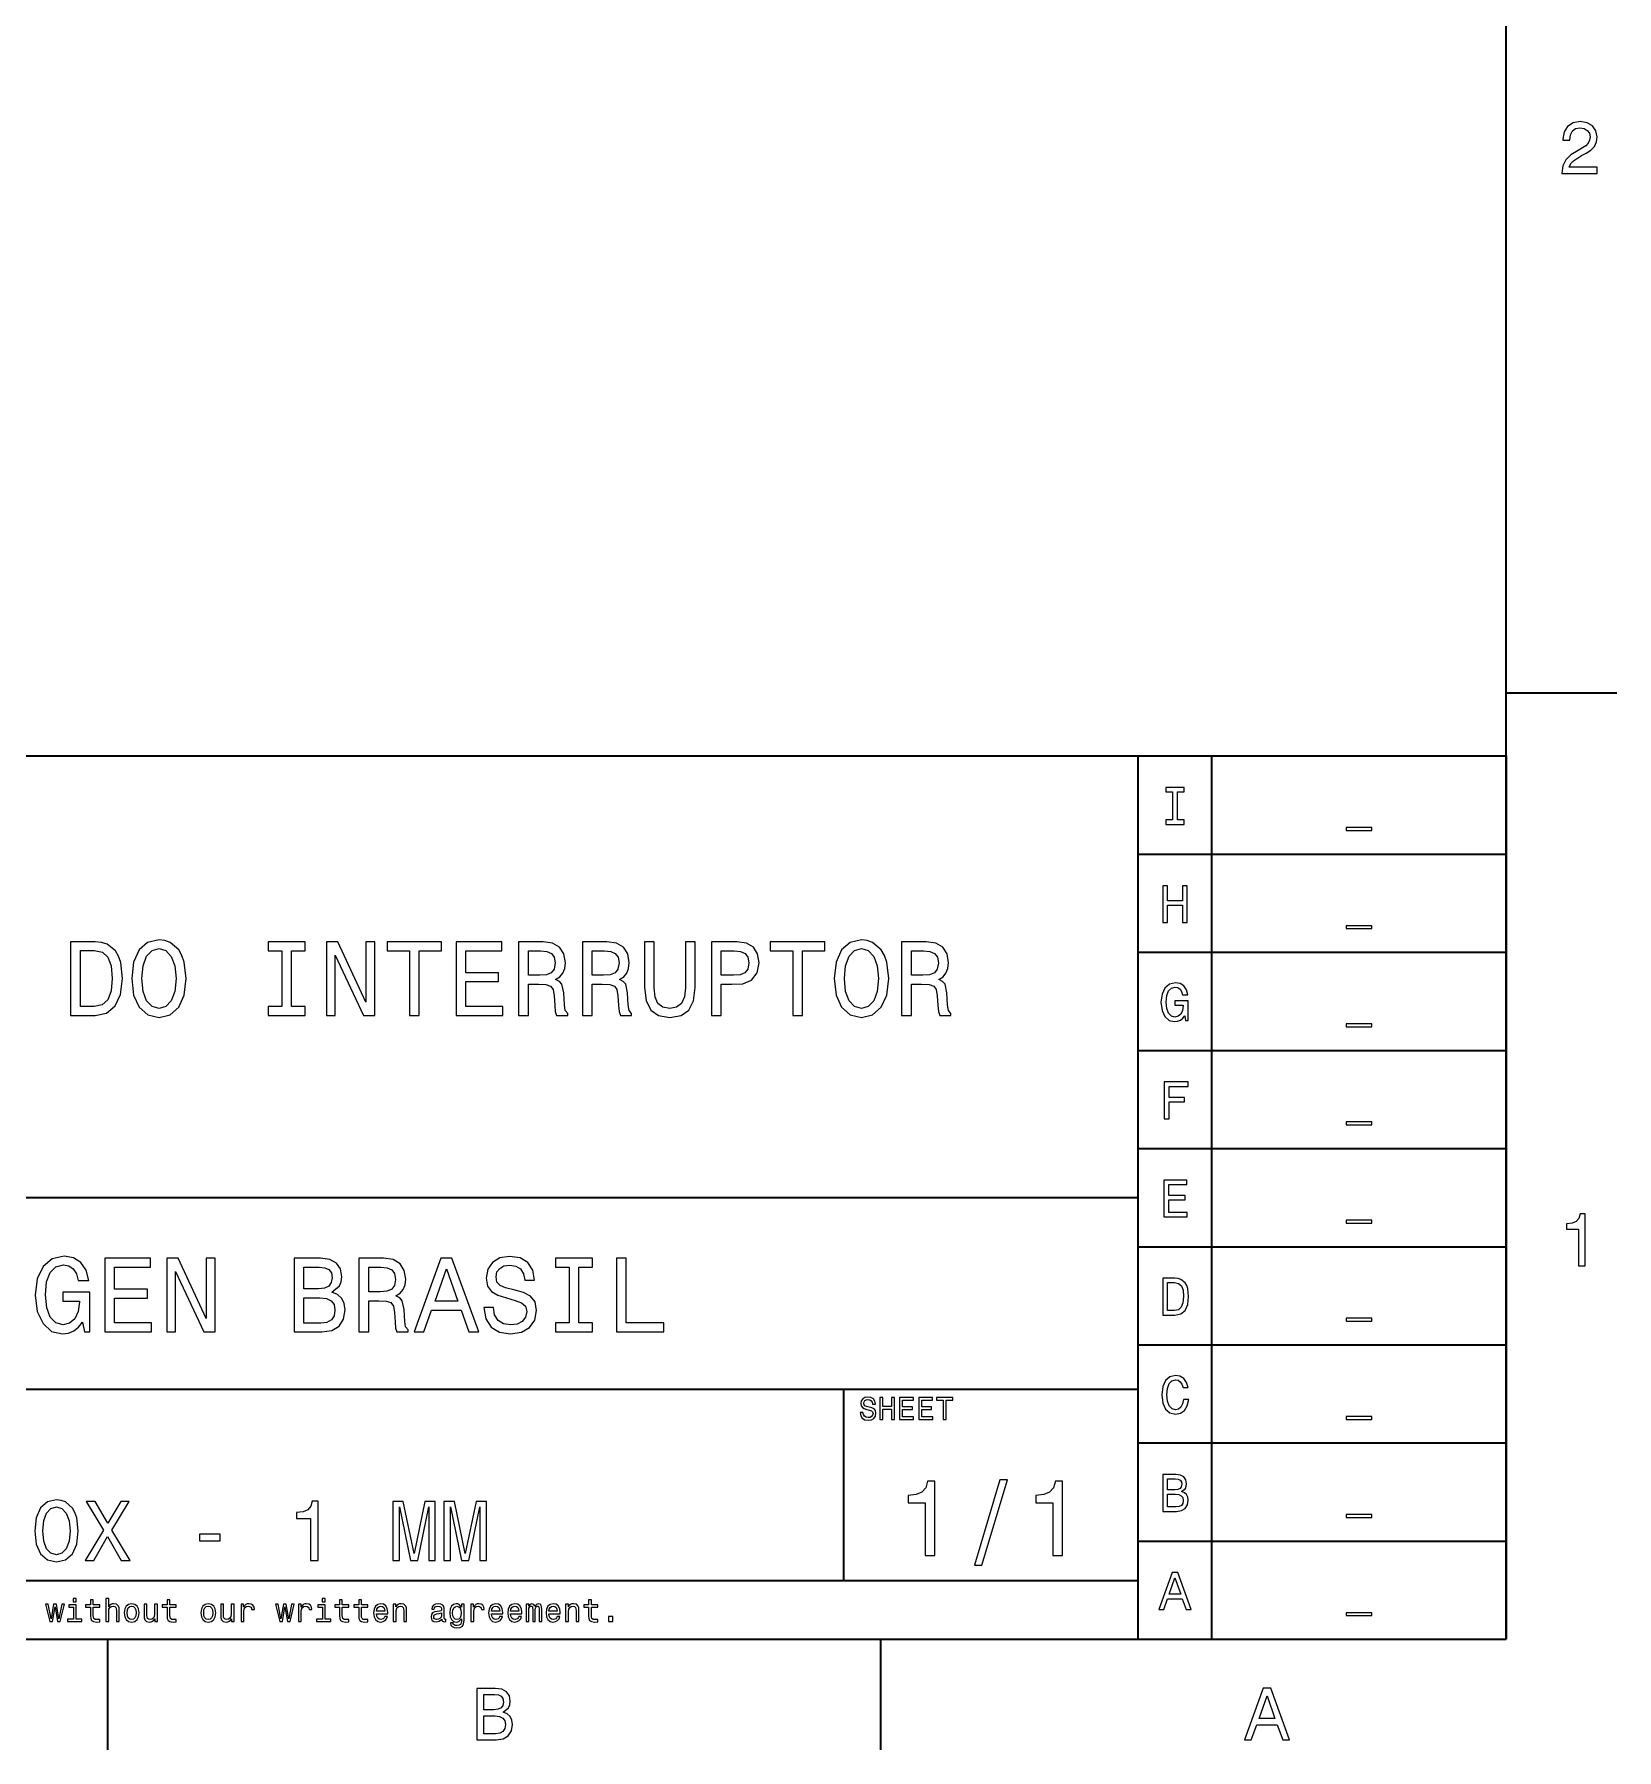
# Model space of a CAD drawing. Extents: x 0 to 420, y 0 to 297.
# Drawn here: x 310 to 417.5, y 2.5 to 119 of the extents above; entities that cross this region are included whole.
import ezdxf

# ---------------------------------------------------------------- set-up
doc = ezdxf.new("R2010")
doc.units = 0

msp = doc.modelspace()

# ---------------------------------------------------------------- linework, layer by layer
at = {"color": 7, "lineweight": 35}
for p, q in [((410, 10), (410, 287)), ((220, 70), (410, 70)), ((385, 10), (385, 70)), ((390, 10), (390, 70)), ((410, 70), (410, 10)), ((385, 63.333332), (410, 63.333332)), ((385, 56.666668), (410, 56.666668)), ((385, 50), (410, 50)), ((385, 43.333332), (410, 43.333332)), ((220, 40), (385, 40)), ((385, 36.666668), (410, 36.666668)), ((385, 30), (410, 30)), ((220, 27), (385, 27)), ((385, 23.333334), (410, 23.333334)), ((385, 16.666666), (410, 16.666666)), ((220, 14), (385, 14)), ((10, 10), (410, 10)), ((220, 10), (410, 10))]:
    msp.add_line(p, q, dxfattribs=at)
at = {"color": 7, "lineweight": 35, "ltscale": 0.1875}
for p, q in [((410, 74.300003), (417.5, 74.300003)), ((315, 10), (315, 2.5)), ((367.5, 10), (367.5, 2.5))]:
    msp.add_line(p, q, dxfattribs=at)
at = {"color": 7, "lineweight": 35, "ltscale": 0.325}
msp.add_line((365, 14), (365, 27), dxfattribs=at)
at = {"color": 7, "lineweight": 13}
for points in [[(413.76947, 109.566788), (416.175079, 109.566788), (416.175079, 110.000504), (414.273773, 110.000504), (414.3797, 110.237534), (414.561249, 110.434219), (415.121033, 110.79229), (415.418579, 110.943588), (415.751434, 111.160446), (415.988464, 111.412613), (416.124634, 111.710159), (416.175079, 112.048058), (416.089355, 112.471687), (415.852325, 112.804543), (415.489197, 113.016357), (415.020172, 113.092003), (414.536041, 113.006271), (414.167877, 112.769234), (413.930847, 112.390999), (413.850159, 111.891716), (413.850159, 111.821114), (414.309082, 111.821114), (414.309082, 111.861458), (414.354462, 112.204399), (414.490631, 112.456558), (414.707489, 112.617943), (414.994965, 112.673416), (415.287476, 112.622986), (415.504333, 112.496902), (415.645538, 112.300217), (415.695984, 112.053101), (415.660675, 111.821114), (415.56485, 111.624428), (415.403473, 111.452957), (415.181549, 111.301659), (414.884003, 111.140274), (414.389771, 110.827591), (414.041779, 110.494743), (413.835022, 110.091286), (413.76947, 109.581917)], [(387.33429, 65.659821), (386.873199, 65.659821), (386.873199, 65.357224), (388.126801, 65.357224), (388.126801, 65.659821), (387.66571, 65.659821), (387.66571, 67.554626), (388.126801, 67.554626), (388.126801, 67.857224), (386.873199, 67.857224), (386.873199, 67.554626), (387.33429, 67.554626)], [(399.132568, 65.140724), (399.132568, 64.938995), (400.867432, 64.938995), (400.867432, 65.140724)], [(386.664276, 58.690563), (386.999298, 58.690563), (386.999298, 59.864914), (388.000732, 59.864914), (388.000732, 58.690563), (388.332123, 58.690563), (388.332123, 61.190563), (388.000732, 61.190563), (388.000732, 60.171112), (386.999298, 60.171112), (386.999298, 61.190563), (386.664276, 61.190563)], [(399.132568, 58.474064), (399.132568, 58.272335), (400.867432, 58.272335), (400.867432, 58.474064)], [(314.149872, 57.381123), (312.485596, 57.381123), (312.485596, 52.381123), (314.149872, 52.381123), (314.935181, 52.539623), (315.518738, 53.022331), (315.878967, 53.807636), (316.008667, 54.881123), (315.893372, 55.976223), (315.749298, 56.408501), (315.547546, 56.754322), (314.963989, 57.222622), (314.582153, 57.337894)], [(316.64267, 54.881123), (316.772339, 53.757202), (317.146973, 52.928673), (317.73056, 52.417145), (318.494263, 52.244236), (319.250732, 52.417145), (319.841522, 52.928673), (320.208954, 53.757202), (320.345825, 54.881123), (320.208954, 55.997837), (320.050446, 56.451729), (319.841522, 56.826366), (319.250732, 57.337894), (318.890503, 57.467579), (318.494263, 57.518009), (317.723358, 57.337894), (317.139771, 56.833572), (316.772339, 56.005043)], [(326.837189, 52.986309), (325.915009, 52.986309), (325.915009, 52.381123), (328.422211, 52.381123), (328.422211, 52.986309), (327.5, 52.986309), (327.5, 56.775936), (328.422211, 56.775936), (328.422211, 57.381123), (325.915009, 57.381123), (325.915009, 56.775936), (326.837189, 56.775936)], [(329.863129, 52.381123), (330.461121, 52.381123), (330.461121, 56.480545), (332.377533, 52.381123), (333.148438, 52.381123), (333.148438, 57.381123), (332.543243, 57.381123), (332.543243, 53.2817), (330.648438, 57.381123), (329.863129, 57.381123)], [(335.511536, 52.381123), (336.174377, 52.381123), (336.174377, 56.775936), (337.687347, 56.775936), (337.687347, 57.381123), (333.991364, 57.381123), (333.991364, 56.775936), (335.511536, 56.775936)], [(338.667175, 52.381123), (341.837189, 52.381123), (341.837189, 52.986309), (339.329987, 52.986309), (339.329987, 54.679394), (341.563416, 54.679394), (341.563416, 55.277374), (339.329987, 55.277374), (339.329987, 56.775936), (341.779541, 56.775936), (341.779541, 57.381123), (338.667175, 57.381123)], [(342.910675, 52.381123), (343.580719, 52.381123), (343.580719, 54.492073), (344.265137, 54.492073), (344.76947, 54.470459), (345.086487, 54.369595), (345.259399, 54.131844), (345.331421, 53.706772), (345.367462, 53.058357), (345.410675, 52.633286), (345.497131, 52.381123), (346.253632, 52.381123), (346.253632, 52.518009), (346.087921, 52.719738), (346.030273, 53.094379), (345.979858, 53.901295), (345.857361, 54.499279), (345.69165, 54.6866), (345.432312, 54.823486), (345.72049, 55.003601), (345.922211, 55.255764), (346.05188, 55.572765), (346.095123, 55.954609), (345.994263, 56.559795), (345.706055, 57.013687), (345.23056, 57.287464), (344.582153, 57.381123), (342.910675, 57.381123)], [(347.247864, 52.381123), (347.917877, 52.381123), (347.917877, 54.492073), (348.602325, 54.492073), (349.106628, 54.470459), (349.423645, 54.369595), (349.596558, 54.131844), (349.66861, 53.706772), (349.70462, 53.058357), (349.747864, 52.633286), (349.83432, 52.381123), (350.59079, 52.381123), (350.59079, 52.518009), (350.42511, 52.719738), (350.367462, 53.094379), (350.317017, 53.901295), (350.19455, 54.499279), (350.028839, 54.6866), (349.76947, 54.823486), (350.057648, 55.003601), (350.259399, 55.255764), (350.389069, 55.572765), (350.432312, 55.954609), (350.331421, 56.559795), (350.043243, 57.013687), (349.567749, 57.287464), (348.919312, 57.381123), (347.247864, 57.381123)], [(351.469757, 54.283138), (351.570618, 53.382565), (351.887634, 52.741352), (352.420776, 52.373917), (353.19165, 52.244236), (353.955353, 52.373917), (354.488495, 52.741352), (354.805481, 53.375359), (354.913574, 54.283138), (354.913574, 57.381123), (354.24353, 57.381123), (354.24353, 54.247116), (354.17868, 53.634724), (353.984161, 53.195244), (353.652771, 52.935879), (353.19165, 52.849422), (352.716156, 52.935879), (352.384735, 53.195244), (352.190216, 53.627522), (352.132568, 54.247116), (352.132568, 57.381123), (351.469757, 57.381123)], [(356.008667, 52.381123), (356.671478, 52.381123), (356.671478, 54.492073), (357.406372, 54.492073), (358.148438, 54.528095), (358.739197, 54.780258), (359.121033, 55.270172), (359.250732, 55.940201), (359.149872, 56.559795), (358.861694, 57.013687), (358.386169, 57.287464), (357.737762, 57.381123), (356.008667, 57.381123)], [(361.534607, 52.381123), (362.197418, 52.381123), (362.197418, 56.775936), (363.710388, 56.775936), (363.710388, 57.381123), (360.014404, 57.381123), (360.014404, 56.775936), (361.534607, 56.775936)], [(364.351593, 54.881123), (364.481262, 53.757202), (364.855927, 52.928673), (365.439484, 52.417145), (366.203186, 52.244236), (366.959656, 52.417145), (367.550446, 52.928673), (367.917877, 53.757202), (368.054749, 54.881123), (367.917877, 55.997837), (367.759369, 56.451729), (367.550446, 56.826366), (366.959656, 57.337894), (366.599426, 57.467579), (366.203186, 57.518009), (365.432281, 57.337894), (364.848694, 56.833572), (364.481262, 56.005043)], [(368.933716, 52.381123), (369.60376, 52.381123), (369.60376, 54.492073), (370.288208, 54.492073), (370.792511, 54.470459), (371.109528, 54.369595), (371.28241, 54.131844), (371.354492, 53.706772), (371.390503, 53.058357), (371.433716, 52.633286), (371.520172, 52.381123), (372.276672, 52.381123), (372.276672, 52.518009), (372.110962, 52.719738), (372.053314, 53.094379), (372.002899, 53.901295), (371.880402, 54.499279), (371.714722, 54.6866), (371.455322, 54.823486), (371.74353, 55.003601), (371.945251, 55.255764), (372.074951, 55.572765), (372.118164, 55.954609), (372.017303, 56.559795), (371.729126, 57.013687), (371.253601, 57.287464), (370.605194, 57.381123), (368.933716, 57.381123)], [(314.099426, 56.783138), (314.646973, 56.675072), (315.021637, 56.343658), (315.244965, 55.75288), (315.317017, 54.881123), (315.237762, 54.038181), (315.014404, 53.447407), (314.632568, 53.094379), (314.099426, 52.979107), (313.15564, 52.979107), (313.15564, 56.783138)], [(317.33429, 54.881123), (317.413544, 55.75288), (317.651306, 56.394089), (318.018738, 56.783138), (318.494263, 56.920029), (318.962555, 56.783138), (319.329987, 56.386887), (319.567749, 55.745674), (319.654175, 54.881123), (319.567749, 54.009365), (319.329987, 53.368153), (318.962555, 52.979107), (318.494263, 52.849422), (318.018738, 52.979107), (317.651306, 53.368153), (317.413544, 54.002159)], [(344.394836, 56.76873), (344.83432, 56.725502), (345.144104, 56.588615), (345.338623, 56.336452), (345.403473, 55.940201), (345.331421, 55.522331), (345.136902, 55.270172), (344.805481, 55.140488), (344.351624, 55.104465), (343.580719, 55.104465), (343.580719, 56.76873)], [(348.731995, 56.76873), (349.171478, 56.725502), (349.481293, 56.588615), (349.675812, 56.336452), (349.740662, 55.940201), (349.66861, 55.522331), (349.474091, 55.270172), (349.14267, 55.140488), (348.688782, 55.104465), (347.917877, 55.104465), (347.917877, 56.76873)], [(357.557648, 56.76873), (357.989929, 56.725502), (358.306946, 56.588615), (358.494263, 56.336452), (358.559082, 55.940201), (358.487061, 55.522331), (358.292511, 55.270172), (357.961121, 55.140488), (357.507202, 55.104465), (356.671478, 55.104465), (356.671478, 56.76873)], [(365.043243, 54.881123), (365.122498, 55.75288), (365.360229, 56.394089), (365.727661, 56.783138), (366.203186, 56.920029), (366.671478, 56.783138), (367.03891, 56.386887), (367.276672, 55.745674), (367.363129, 54.881123), (367.276672, 54.009365), (367.03891, 53.368153), (366.671478, 52.979107), (366.203186, 52.849422), (365.727661, 52.979107), (365.360229, 53.368153), (365.122498, 54.002159)], [(370.417877, 56.76873), (370.857361, 56.725502), (371.167145, 56.588615), (371.361694, 56.336452), (371.426514, 55.940201), (371.354492, 55.522331), (371.159943, 55.270172), (370.828552, 55.140488), (370.374634, 55.104465), (369.60376, 55.104465), (369.60376, 56.76873)], [(388.159241, 52.35891), (388.220459, 52.023895), (388.400574, 52.023895), (388.400574, 53.37476), (387.489197, 53.37476), (387.489197, 53.068565), (388.051147, 53.068565), (388.051147, 53.046951), (388.007935, 52.715538), (387.89267, 52.470581), (387.716156, 52.315681), (387.496399, 52.265251), (387.251434, 52.33009), (387.060516, 52.524616), (386.938049, 52.845222), (386.894806, 53.284702), (386.934448, 53.720581), (387.056915, 54.041187), (387.251434, 54.23571), (387.514404, 54.304153), (387.694519, 54.268131), (387.842224, 54.167267), (387.950287, 53.997959), (388.011536, 53.771015), (388.368164, 53.771015), (388.274506, 54.116837), (388.097992, 54.376202), (387.849426, 54.534702), (387.536041, 54.592339), (387.125366, 54.502281), (386.815552, 54.239311), (386.617432, 53.825047), (386.548981, 53.273895), (386.617432, 52.719139), (386.815552, 52.304874), (387.107361, 52.041908), (387.474792, 51.955452), (387.680115, 51.984268), (387.863831, 52.056316), (388.022339, 52.182396)], [(399.132568, 51.807396), (399.132568, 51.605667), (400.867432, 51.605667), (400.867432, 51.807396)], [(386.761536, 45.357231), (387.096558, 45.357231), (387.096558, 46.506367), (388.148407, 46.506367), (388.148407, 46.805359), (387.096558, 46.805359), (387.096558, 47.554638), (388.389771, 47.554638), (388.389771, 47.857231), (386.761536, 47.857231)], [(399.132568, 45.140732), (399.132568, 44.939003), (400.867432, 44.939003), (400.867432, 45.140732)], [(386.74353, 38.690563), (388.328522, 38.690563), (388.328522, 38.993156), (387.074921, 38.993156), (387.074921, 39.839699), (388.19165, 39.839699), (388.19165, 40.138691), (387.074921, 40.138691), (387.074921, 40.88797), (388.299713, 40.88797), (388.299713, 41.190563), (386.74353, 41.190563)], [(399.132568, 38.474064), (399.132568, 38.272335), (400.867432, 38.272335), (400.867432, 38.474064)], [(414.909241, 35.366787), (415.368164, 35.366787), (415.368164, 38.892002), (415.025208, 38.892002), (414.934448, 38.584366), (414.752899, 38.377594), (414.475525, 38.256557), (414.092224, 38.216209), (414.092224, 37.858143), (414.909241, 37.858143)], [(313.306915, 31.551153), (313.429382, 30.881124), (313.789612, 30.881124), (313.789612, 33.582855), (311.966858, 33.582855), (311.966858, 32.970463), (313.090759, 32.970463), (313.090759, 32.927235), (313.004303, 32.264408), (312.773773, 31.774496), (312.420746, 31.464699), (311.981262, 31.363834), (311.491333, 31.493517), (311.109497, 31.882565), (310.864532, 32.523777), (310.778076, 33.402737), (310.85733, 34.274498), (311.102295, 34.915707), (311.491333, 35.304756), (312.017273, 35.441643), (312.377502, 35.369598), (312.672913, 35.16787), (312.889038, 34.82925), (313.011536, 34.375362), (313.724792, 34.375362), (313.537445, 35.067001), (313.184418, 35.585735), (312.687317, 35.902737), (312.060516, 36.018013), (311.239197, 35.837898), (310.619598, 35.311958), (310.223328, 34.483429), (310.086456, 33.381126), (310.223328, 32.271614), (310.619598, 31.443085), (311.203156, 30.917147), (311.938019, 30.744236), (312.348694, 30.801874), (312.716125, 30.945967), (313.033142, 31.198128)], [(314.812683, 30.881124), (317.982697, 30.881124), (317.982697, 31.486311), (315.475494, 31.486311), (315.475494, 33.179394), (317.708923, 33.179394), (317.708923, 33.777378), (315.475494, 33.777378), (315.475494, 35.275936), (317.925049, 35.275936), (317.925049, 35.881126), (314.812683, 35.881126)], [(319.020172, 30.881124), (319.618134, 30.881124), (319.618134, 34.980549), (321.534576, 30.881124), (322.305481, 30.881124), (322.305481, 35.881126), (321.700287, 35.881126), (321.700287, 31.7817), (319.805481, 35.881126), (319.020172, 35.881126)], [(330.237732, 33.582855), (330.742065, 34.000721), (330.871765, 34.2817), (330.914978, 34.627522), (330.82132, 35.16787), (330.540344, 35.556915), (330.086456, 35.79467), (329.452454, 35.881126), (327.672913, 35.881126), (327.672913, 30.881124), (329.553314, 30.881124), (330.223328, 30.981989), (330.720459, 31.277378), (331.030243, 31.745678), (331.138306, 32.379684), (331.073486, 32.804756), (330.900574, 33.157784), (330.619598, 33.417149)], [(329.315552, 33.806198), (328.335724, 33.806198), (328.335724, 35.283142), (329.373199, 35.283142), (329.762238, 35.239914), (330.036011, 35.110229), (330.201721, 34.886887), (330.259369, 34.555477), (330.194519, 34.224064), (330.021606, 33.993515), (329.726227, 33.849422)], [(332.067719, 30.881124), (332.737732, 30.881124), (332.737732, 32.992077), (333.42218, 32.992077), (333.926514, 32.970463), (334.2435, 32.869598), (334.416412, 32.631844), (334.488464, 32.206772), (334.524475, 31.558357), (334.567719, 31.133286), (334.654175, 30.881124), (335.410645, 30.881124), (335.410645, 31.018013), (335.244934, 31.219742), (335.187317, 31.594381), (335.136871, 32.401299), (335.014404, 32.999279), (334.848694, 33.1866), (334.589325, 33.323486), (334.877502, 33.503601), (335.079254, 33.755764), (335.208923, 34.072765), (335.252167, 34.454613), (335.151306, 35.059799), (334.863098, 35.513687), (334.387604, 35.787464), (333.739197, 35.881126), (332.067719, 35.881126)], [(333.55188, 35.268734), (333.991333, 35.225506), (334.301147, 35.088615), (334.495667, 34.836456), (334.560516, 34.440201), (334.488464, 34.022335), (334.293945, 33.770172), (333.962524, 33.640491), (333.508636, 33.604469), (332.737732, 33.604469), (332.737732, 35.268734)], [(335.82132, 30.881124), (336.484131, 30.881124), (337.010071, 32.350864), (339.005768, 32.350864), (339.531677, 30.881124), (340.208923, 30.881124), (338.378967, 35.888329), (337.644073, 35.888329)], [(337.240631, 32.963257), (338.011536, 35.16787), (338.78241, 32.963257)], [(341.210358, 32.530979), (340.554749, 32.530979), (340.698853, 31.767292), (341.059082, 31.205332), (341.613831, 30.866714), (342.363098, 30.744236), (343.105194, 30.85951), (343.659943, 31.176514), (344.01297, 31.673632), (344.142639, 32.32925), (344.034576, 32.920029), (343.731995, 33.301872), (343.242065, 33.554035), (342.586456, 33.741356), (342.024475, 33.878242), (341.657043, 34.036743), (341.44812, 34.267292), (341.38327, 34.627522), (341.44812, 34.951729), (341.635437, 35.196686), (341.923615, 35.362392), (342.319885, 35.420029), (342.723328, 35.347984), (343.040344, 35.153458), (343.249268, 34.82925), (343.350128, 34.389771), (344.005768, 34.389771), (344.005768, 34.404179), (343.890472, 35.081413), (343.55188, 35.585735), (343.018738, 35.902737), (342.298279, 36.010807), (341.649841, 35.902737), (341.145538, 35.600143), (340.82132, 35.131844), (340.706055, 34.526657), (340.799713, 33.986313), (341.073486, 33.618877), (341.505768, 33.37392), (342.096527, 33.1866), (342.680115, 33.020893), (343.119598, 32.862392), (343.386169, 32.631844), (343.479828, 32.257206), (343.393372, 31.87536), (343.170013, 31.587177), (342.831421, 31.407061), (342.391937, 31.349424), (341.902008, 31.428675), (341.527374, 31.659222), (341.289612, 32.033863)], [(346.354462, 31.486311), (345.432281, 31.486311), (345.432281, 30.881124), (347.939484, 30.881124), (347.939484, 31.486311), (347.017273, 31.486311), (347.017273, 35.275936), (347.939484, 35.275936), (347.939484, 35.881126), (345.432281, 35.881126), (345.432281, 35.275936), (346.354462, 35.275936)], [(349.560516, 30.881124), (352.773773, 30.881124), (352.773773, 31.486311), (350.223328, 31.486311), (350.223328, 35.881126), (349.560516, 35.881126)], [(387.496399, 34.523895), (386.664276, 34.523895), (386.664276, 32.023895), (387.496399, 32.023895), (387.889038, 32.103146), (388.180847, 32.344501), (388.360962, 32.737152), (388.425812, 33.273895), (388.368164, 33.821445), (388.296112, 34.037582), (388.195251, 34.210495), (387.903473, 34.444645), (387.712555, 34.502281)], [(387.471191, 34.224903), (387.744965, 34.170868), (387.932281, 34.005165), (388.043945, 33.709774), (388.079987, 33.273895), (388.040344, 32.852425), (387.92868, 32.557037), (387.737762, 32.380524), (387.471191, 32.322887), (386.999298, 32.322887), (386.999298, 34.224903)], [(329.47406, 31.479107), (328.335724, 31.479107), (328.335724, 33.201008), (329.40921, 33.201008), (329.863098, 33.150578), (330.187317, 32.999279), (330.381836, 32.739914), (330.446686, 32.365273), (330.381836, 31.969021), (330.201721, 31.695246), (329.899139, 31.529539)], [(399.132568, 31.807396), (399.132568, 31.605667), (400.867432, 31.605667), (400.867432, 31.807396)], [(388.083588, 26.286623), (388.011536, 25.984028), (387.89267, 25.767891), (387.726959, 25.634605), (387.53244, 25.591377), (387.298279, 25.656219), (387.114563, 25.850742), (386.992065, 26.167746), (386.952454, 26.607227), (386.992065, 27.043106), (387.110962, 27.363712), (387.294678, 27.558235), (387.53244, 27.62668), (387.705322, 27.590656), (387.853027, 27.489792), (387.968292, 27.327688), (388.047546, 27.104345), (388.389771, 27.104345), (388.281708, 27.446564), (388.094391, 27.705931), (387.838623, 27.868034), (387.53244, 27.925671), (387.150574, 27.835613), (386.858795, 27.583452), (386.671478, 27.169188), (386.606628, 26.607227), (386.671478, 26.045267), (386.858795, 25.631002), (387.150574, 25.375238), (387.53244, 25.288784), (387.867432, 25.357227), (388.137604, 25.548149), (388.328522, 25.861549), (388.429413, 26.286623)], [(366.309082, 25.413544), (366.112396, 25.413544), (366.155609, 25.184437), (366.263702, 25.015848), (366.430115, 24.914265), (366.654907, 24.87752), (366.877533, 24.912102), (367.043945, 25.007204), (367.149841, 25.15634), (367.188751, 25.353025), (367.156342, 25.530258), (367.065552, 25.644812), (366.918579, 25.720461), (366.721893, 25.776655), (366.553314, 25.817722), (366.443085, 25.865273), (366.380402, 25.934437), (366.360962, 26.042505), (366.380402, 26.139769), (366.436584, 26.213255), (366.523041, 26.262968), (366.641937, 26.280258), (366.76297, 26.258644), (366.858063, 26.200287), (366.920746, 26.103025), (366.951019, 25.97118), (367.147705, 25.97118), (367.147705, 25.975504), (367.113098, 26.178673), (367.011536, 26.329969), (366.851593, 26.425072), (366.635437, 26.457491), (366.440918, 26.425072), (366.289612, 26.334293), (366.192352, 26.193804), (366.157776, 26.012247), (366.185883, 25.850143), (366.268005, 25.739912), (366.397705, 25.666426), (366.574921, 25.610229), (366.75, 25.560518), (366.881836, 25.512968), (366.961823, 25.443804), (366.989899, 25.331411), (366.963989, 25.216858), (366.896973, 25.130402), (366.79538, 25.076368), (366.663544, 25.059076), (366.516571, 25.082851), (366.404175, 25.152016), (366.332855, 25.264408)], [(367.450287, 24.918587), (367.651306, 24.918587), (367.651306, 25.623198), (368.252167, 25.623198), (368.252167, 24.918587), (368.451019, 24.918587), (368.451019, 26.418587), (368.252167, 26.418587), (368.252167, 25.806915), (367.651306, 25.806915), (367.651306, 26.418587), (367.450287, 26.418587)], [(368.798981, 24.918587), (369.75, 24.918587), (369.75, 25.100143), (368.997833, 25.100143), (368.997833, 25.608068), (369.667877, 25.608068), (369.667877, 25.787462), (368.997833, 25.787462), (368.997833, 26.23703), (369.732697, 26.23703), (369.732697, 26.418587), (368.798981, 26.418587)], [(370.100159, 24.918587), (371.051147, 24.918587), (371.051147, 25.100143), (370.298981, 25.100143), (370.298981, 25.608068), (370.969025, 25.608068), (370.969025, 25.787462), (370.298981, 25.787462), (370.298981, 26.23703), (371.033875, 26.23703), (371.033875, 26.418587), (370.100159, 26.418587)], [(371.755768, 24.918587), (371.95462, 24.918587), (371.95462, 26.23703), (372.408508, 26.23703), (372.408508, 26.418587), (371.299713, 26.418587), (371.299713, 26.23703), (371.755768, 26.23703)], [(399.132568, 25.14073), (399.132568, 24.939001), (400.867432, 24.939001), (400.867432, 25.14073)], [(387.950287, 20.041426), (388.202454, 20.250359), (388.267303, 20.39085), (388.28891, 20.563761), (388.242065, 20.833933), (388.101593, 21.028458), (387.874634, 21.147333), (387.557648, 21.190561), (386.667877, 21.190561), (386.667877, 18.690561), (387.608063, 18.690561), (387.943085, 18.740993), (388.19165, 18.888687), (388.346558, 19.122837), (388.400574, 19.43984), (388.368164, 19.652376), (388.281708, 19.82889), (388.141205, 19.958572)], [(370.533142, 15.700288), (371.188751, 15.700288), (371.188751, 20.736311), (370.698853, 20.736311), (370.569153, 20.296829), (370.309784, 20.00144), (369.913544, 19.828529), (369.365997, 19.770893), (369.365997, 19.259365), (370.533142, 19.259365)], [(373.876068, 15.030259), (374.373199, 15.030259), (376.116699, 20.837175), (375.612396, 20.837175)], [(379.207489, 15.700288), (379.863098, 15.700288), (379.863098, 20.736311), (379.373199, 20.736311), (379.2435, 20.296829), (378.984131, 20.00144), (378.587891, 19.828529), (378.040344, 19.770893), (378.040344, 19.259365), (379.207489, 19.259365)], [(387.489197, 20.153097), (386.999298, 20.153097), (386.999298, 20.891569), (387.518005, 20.891569), (387.712555, 20.869957), (387.849426, 20.805115), (387.932281, 20.693443), (387.96109, 20.527737), (387.92868, 20.36203), (387.842224, 20.246758), (387.694519, 20.174711)], [(387.568451, 18.989553), (386.999298, 18.989553), (386.999298, 19.850504), (387.536041, 19.850504), (387.76297, 19.825287), (387.925079, 19.74964), (388.022339, 19.619957), (388.054749, 19.432636), (388.022339, 19.234509), (387.932281, 19.097622), (387.780975, 19.014769)], [(310.048981, 17.360229), (310.15271, 16.461096), (310.452423, 15.798271), (310.919281, 15.389049), (311.530243, 15.25072), (312.135437, 15.389049), (312.608063, 15.798271), (312.902008, 16.461096), (313.011505, 17.360229), (312.902008, 18.253601), (312.775208, 18.616714), (312.608063, 18.916426), (312.135437, 19.325649), (311.847229, 19.429394), (311.530243, 19.46974), (310.913513, 19.325649), (310.446655, 18.92219), (310.15271, 18.259365)], [(310.602295, 17.360229), (310.66568, 18.057636), (310.855896, 18.570604), (311.149841, 18.881844), (311.530243, 18.991354), (311.904877, 18.881844), (312.198822, 18.564842), (312.389038, 18.051872), (312.458191, 17.360229), (312.389038, 16.662825), (312.198822, 16.149857), (311.904877, 15.838616), (311.530243, 15.73487), (311.149841, 15.838616), (310.855896, 16.149857), (310.66568, 16.657061)], [(313.472595, 15.36023), (314.077789, 15.36023), (314.994232, 16.979828), (315.927948, 15.36023), (316.538879, 15.36023), (315.288177, 17.417868), (316.475494, 19.365993), (315.893341, 19.365993), (315.011505, 17.884726), (314.146942, 19.365993), (313.541779, 19.365993), (314.723328, 17.412104)], [(328.775208, 15.36023), (329.299683, 15.36023), (329.299683, 19.38905), (328.907776, 19.38905), (328.804016, 19.037464), (328.596527, 18.801153), (328.27951, 18.662825), (327.841492, 18.616714), (327.841492, 18.207493), (328.775208, 18.207493)], [(334.377502, 15.36023), (334.82132, 15.36023), (334.82132, 18.991354), (335.570587, 15.36023), (336.066254, 15.36023), (336.809784, 18.991354), (336.809784, 15.36023), (337.259338, 15.36023), (337.259338, 19.360229), (336.556183, 19.360229), (335.81842, 15.832853), (335.086426, 19.360229), (334.377502, 19.360229)], [(337.84726, 15.36023), (338.291046, 15.36023), (338.291046, 18.991354), (339.040344, 15.36023), (339.536011, 15.36023), (340.27951, 18.991354), (340.27951, 15.36023), (340.729095, 15.36023), (340.729095, 19.360229), (340.025909, 19.360229), (339.288177, 15.832853), (338.556183, 19.360229), (337.84726, 19.360229)], [(399.132568, 18.474064), (399.132568, 18.272335), (400.867432, 18.272335), (400.867432, 18.474064)], [(321.242065, 16.680115), (322.636871, 16.680115), (322.636871, 17.135447), (321.242065, 17.135447)], [(386.404907, 12.023895), (386.736328, 12.023895), (386.999298, 12.758765), (387.997131, 12.758765), (388.260101, 12.023895), (388.598694, 12.023895), (387.683716, 14.527497), (387.316284, 14.527497)], [(387.114563, 13.064961), (387.5, 14.167267), (387.885437, 13.064961)], [(311.257233, 11.214337), (311.430115, 12.199928), (311.603027, 11.214337), (311.784607, 11.214337), (312.069885, 12.375), (311.886169, 12.375), (311.693817, 11.389409), (311.523071, 12.375), (311.335022, 12.375), (311.164276, 11.389409), (310.971924, 12.375), (310.790344, 12.375), (311.075684, 11.214337)], [(312.865295, 11.37428), (312.865295, 12.336096), (312.376831, 12.336096), (312.376831, 12.173991), (312.67511, 12.173991), (312.67511, 11.37428), (312.286041, 11.37428), (312.286041, 11.214337), (313.258667, 11.214337), (313.258667, 11.37428)], [(312.871765, 12.766211), (312.670776, 12.766211), (312.670776, 12.550073), (312.871765, 12.550073)], [(313.840088, 12.173991), (313.840088, 11.59258), (313.853058, 11.404539), (313.913574, 11.274856), (314.034607, 11.199207), (314.239929, 11.173271), (314.464722, 11.184078), (314.464722, 11.348343), (314.300446, 11.335375), (314.151306, 11.352666), (314.07135, 11.4067), (314.036774, 11.497478), (314.030273, 11.625), (314.030273, 12.173991), (314.464722, 12.173991), (314.464722, 12.336096), (314.030273, 12.336096), (314.030273, 12.675432), (313.840088, 12.675432), (313.840088, 12.336096), (313.511536, 12.336096), (313.511536, 12.173991)], [(314.8862, 11.214337), (315.076385, 11.214337), (315.076385, 11.884366), (315.095856, 12.037825), (315.158508, 12.150216), (315.255798, 12.21938), (315.385468, 12.245317), (315.489227, 12.223703), (315.554077, 12.165346), (315.586487, 12.068084), (315.59729, 11.938401), (315.59729, 11.214337), (315.787476, 11.214337), (315.787476, 11.977305), (315.778839, 12.130764), (315.739929, 12.258286), (315.612427, 12.375), (315.413574, 12.416066), (315.305481, 12.400937), (315.212555, 12.359871), (315.134766, 12.295029), (315.076385, 12.206412), (315.076385, 12.766211), (314.8862, 12.766211)], [(316.131165, 11.793588), (316.165741, 11.5299), (316.265167, 11.335375), (316.422943, 11.214337), (316.634766, 11.173271), (316.844421, 11.214337), (317.002197, 11.333214), (317.101624, 11.527738), (317.138367, 11.793588), (317.101624, 12.057277), (317.002197, 12.253963), (316.844421, 12.372839), (316.634766, 12.416066), (316.422943, 12.372839), (316.265167, 12.251801), (316.165741, 12.057277)], [(316.325684, 11.79575), (316.345123, 11.990274), (316.40564, 12.130764), (316.502899, 12.217219), (316.634766, 12.247478), (316.764435, 12.217219), (316.861694, 12.132925), (316.922211, 11.990274), (316.943848, 11.79575), (316.922211, 11.599064), (316.861694, 11.456412), (316.764435, 11.369957), (316.634766, 11.341859), (316.502899, 11.369957), (316.40564, 11.456412), (316.345123, 11.599064)], [(318.383301, 12.375), (318.193115, 12.375), (318.193115, 11.704971), (318.171509, 11.549352), (318.108826, 11.43696), (318.011566, 11.367796), (317.884033, 11.346182), (317.78244, 11.363473), (317.71759, 11.415346), (317.680847, 11.503963), (317.672211, 11.629323), (317.672211, 12.375), (317.482025, 12.375), (317.482025, 11.612032), (317.488495, 11.458573), (317.529572, 11.331052), (317.654938, 11.214337), (317.855927, 11.173271), (317.963989, 11.188401), (318.056946, 11.227305), (318.136902, 11.294309), (318.201752, 11.391571), (318.201752, 11.214337), (318.383301, 11.214337)], [(319.044708, 12.173991), (319.044708, 11.59258), (319.057678, 11.404539), (319.118195, 11.274856), (319.239227, 11.199207), (319.44455, 11.173271), (319.669342, 11.184078), (319.669342, 11.348343), (319.505066, 11.335375), (319.355957, 11.352666), (319.27597, 11.4067), (319.241394, 11.497478), (319.234894, 11.625), (319.234894, 12.173991), (319.669342, 12.173991), (319.669342, 12.336096), (319.234894, 12.336096), (319.234894, 12.675432), (319.044708, 12.675432), (319.044708, 12.336096), (318.716187, 12.336096), (318.716187, 12.173991)], [(321.335754, 11.793588), (321.370361, 11.5299), (321.469788, 11.335375), (321.627563, 11.214337), (321.839355, 11.173271), (322.049011, 11.214337), (322.206818, 11.333214), (322.306213, 11.527738), (322.342987, 11.793588), (322.306213, 12.057277), (322.206818, 12.253963), (322.049011, 12.372839), (321.839355, 12.416066), (321.627563, 12.372839), (321.469788, 12.251801), (321.370361, 12.057277)], [(321.530304, 11.79575), (321.549744, 11.990274), (321.61026, 12.130764), (321.70752, 12.217219), (321.839355, 12.247478), (321.969055, 12.217219), (322.066315, 12.132925), (322.126831, 11.990274), (322.148438, 11.79575), (322.126831, 11.599064), (322.066315, 11.456412), (321.969055, 11.369957), (321.839355, 11.341859), (321.70752, 11.369957), (321.61026, 11.456412), (321.549744, 11.599064)], [(323.587952, 12.375), (323.397736, 12.375), (323.397736, 11.704971), (323.376129, 11.549352), (323.313446, 11.43696), (323.216187, 11.367796), (323.088654, 11.346182), (322.987061, 11.363473), (322.922241, 11.415346), (322.885498, 11.503963), (322.876831, 11.629323), (322.876831, 12.375), (322.686646, 12.375), (322.686646, 11.612032), (322.693115, 11.458573), (322.734192, 11.331052), (322.859558, 11.214337), (323.060547, 11.173271), (323.16864, 11.188401), (323.261566, 11.227305), (323.341553, 11.294309), (323.406372, 11.391571), (323.406372, 11.214337), (323.587952, 11.214337)], [(324.065613, 11.214337), (324.255798, 11.214337), (324.255798, 11.877882), (324.275269, 12.037825), (324.333618, 12.152378), (324.428711, 12.221542), (324.556244, 12.245317), (324.651337, 12.230187), (324.722656, 12.18696), (324.7659, 12.113473), (324.781006, 12.01405), (324.973389, 12.01405), (324.947449, 12.189121), (324.876129, 12.314482), (324.757263, 12.39013), (324.595154, 12.416066), (324.484924, 12.398775), (324.389801, 12.355548), (324.305511, 12.282061), (324.238525, 12.182637), (324.238525, 12.375), (324.065613, 12.375)], [(326.871094, 11.214337), (327.044006, 12.199928), (327.216919, 11.214337), (327.398468, 11.214337), (327.683777, 12.375), (327.500061, 12.375), (327.307678, 11.389409), (327.136932, 12.375), (326.948883, 12.375), (326.778137, 11.389409), (326.585785, 12.375), (326.404236, 12.375), (326.689514, 11.214337)], [(327.969055, 11.214337), (328.159271, 11.214337), (328.159271, 11.877882), (328.178711, 12.037825), (328.237091, 12.152378), (328.332184, 12.221542), (328.459717, 12.245317), (328.55481, 12.230187), (328.626129, 12.18696), (328.669373, 12.113473), (328.684479, 12.01405), (328.876831, 12.01405), (328.850922, 12.189121), (328.779602, 12.314482), (328.660706, 12.39013), (328.498596, 12.416066), (328.388367, 12.398775), (328.293274, 12.355548), (328.208984, 12.282061), (328.141968, 12.182637), (328.141968, 12.375), (327.969055, 12.375)], [(329.780304, 11.37428), (329.780304, 12.336096), (329.29184, 12.336096), (329.29184, 12.173991), (329.590118, 12.173991), (329.590118, 11.37428), (329.20105, 11.37428), (329.20105, 11.214337), (330.173676, 11.214337), (330.173676, 11.37428)], [(329.786804, 12.766211), (329.585785, 12.766211), (329.585785, 12.550073), (329.786804, 12.550073)], [(330.755096, 12.173991), (330.755096, 11.59258), (330.768066, 11.404539), (330.828583, 11.274856), (330.949615, 11.199207), (331.154968, 11.173271), (331.37973, 11.184078), (331.37973, 11.348343), (331.215454, 11.335375), (331.066345, 11.352666), (330.986359, 11.4067), (330.951782, 11.497478), (330.945313, 11.625), (330.945313, 12.173991), (331.37973, 12.173991), (331.37973, 12.336096), (330.945313, 12.336096), (330.945313, 12.675432), (330.755096, 12.675432), (330.755096, 12.336096), (330.426575, 12.336096), (330.426575, 12.173991)], [(332.056244, 12.173991), (332.056244, 11.59258), (332.069214, 11.404539), (332.12973, 11.274856), (332.250793, 11.199207), (332.456116, 11.173271), (332.680908, 11.184078), (332.680908, 11.348343), (332.516632, 11.335375), (332.367493, 11.352666), (332.287537, 11.4067), (332.25293, 11.497478), (332.24646, 11.625), (332.24646, 12.173991), (332.680908, 12.173991), (332.680908, 12.336096), (332.24646, 12.336096), (332.24646, 12.675432), (332.056244, 12.675432), (332.056244, 12.336096), (331.727722, 12.336096), (331.727722, 12.173991)], [(333.268799, 11.739553), (334.029602, 11.739553), (334.031769, 11.82817), (333.997192, 12.076729), (333.902069, 12.262609), (333.750793, 12.375), (333.549774, 12.416066), (333.353088, 12.372839), (333.201782, 12.251801), (333.104523, 12.055116), (333.069946, 11.79575), (333.102356, 11.5299), (333.199615, 11.335375), (333.348755, 11.214337), (333.543274, 11.173271), (333.711884, 11.201369), (333.85022, 11.274856), (333.951782, 11.391571), (334.010132, 11.547191), (333.822113, 11.547191), (333.783203, 11.460735), (333.72699, 11.395893), (333.567078, 11.34402), (333.443848, 11.367796), (333.350922, 11.443444), (333.290405, 11.566643), (333.268799, 11.733069)], [(333.268799, 11.899496), (333.292572, 12.048632), (333.350922, 12.158862), (333.439545, 12.225864), (333.556244, 12.24964), (333.670807, 12.225864), (333.75943, 12.158862), (333.813477, 12.048632), (333.832916, 11.899496)], [(334.403503, 11.214337), (334.593719, 11.214337), (334.593719, 11.884366), (334.613159, 12.037825), (334.675842, 12.150216), (334.773132, 12.21938), (334.902802, 12.245317), (335.006531, 12.223703), (335.071381, 12.165346), (335.103821, 12.068084), (335.114624, 11.938401), (335.114624, 11.214337), (335.30481, 11.214337), (335.30481, 11.977305), (335.296173, 12.130764), (335.257263, 12.258286), (335.129761, 12.375), (334.930908, 12.416066), (334.820679, 12.400937), (334.727722, 12.359871), (334.647766, 12.290707), (334.585083, 12.197767), (334.585083, 12.375), (334.403503, 12.375)], [(337.695313, 11.365634), (337.695313, 11.35915), (337.706116, 11.285663), (337.738525, 11.233789), (337.874695, 11.192723), (337.980621, 11.210014), (337.980621, 11.356989), (337.935242, 11.350505), (337.874695, 11.378602), (337.863892, 11.465057), (337.863892, 12.065923), (337.837952, 12.21938), (337.762329, 12.32745), (337.630463, 12.392291), (337.44458, 12.416066), (337.263031, 12.39013), (337.129028, 12.316643), (337.044739, 12.202089), (337.016632, 12.050793), (337.016632, 12.037825), (337.187378, 12.037825), (337.202515, 12.128603), (337.250061, 12.193444), (337.327881, 12.232349), (337.43811, 12.247478), (337.544006, 12.236671), (337.619659, 12.204251), (337.665039, 12.148055), (337.680176, 12.070245), (337.671539, 11.979467), (337.636963, 11.934078), (337.550507, 11.912464), (337.388397, 11.895173), (337.202515, 11.856268), (337.070679, 11.787104), (336.992859, 11.679035), (336.969086, 11.519093), (336.990692, 11.376441), (337.057709, 11.270534), (337.165771, 11.20353), (337.314911, 11.179755), (337.51593, 11.225144)], [(337.673706, 11.620677), (337.647766, 11.508286), (337.578613, 11.42183), (337.474854, 11.365634), (337.347321, 11.346182), (337.265198, 11.356989), (337.206848, 11.391571), (337.170105, 11.452089), (337.159302, 11.536384), (337.167938, 11.612032), (337.202515, 11.666066), (337.340851, 11.726585), (337.51593, 11.752522), (337.673706, 11.804395)], [(339.210449, 11.266211), (339.210449, 12.375), (339.02887, 12.375), (339.02887, 12.18696), (338.879761, 12.357709), (338.788971, 12.400937), (338.687378, 12.416066), (338.503662, 12.372839), (338.361023, 12.251801), (338.268066, 12.057277), (338.235657, 11.79575), (338.268066, 11.532061), (338.361023, 11.337536), (338.503662, 11.214337), (338.687378, 11.173271), (338.791138, 11.188401), (338.877594, 11.227305), (339.02887, 11.391571), (339.02887, 11.227305), (339.011597, 11.097623), (338.96405, 11.004683), (338.87326, 10.950648), (338.737091, 10.931196), (338.618225, 10.944164), (338.533936, 10.976585), (338.484222, 11.032782), (338.469086, 11.10843), (338.28537, 11.10843), (338.28537, 11.099784), (338.313477, 10.961455), (338.399933, 10.857709), (338.538269, 10.790707), (338.726288, 10.766931), (338.95108, 10.799352), (339.10022, 10.89013), (339.184509, 11.047911)], [(338.432343, 11.79575), (338.451782, 11.988112), (338.510162, 12.130764), (338.600922, 12.215057), (338.721985, 12.245317), (338.849487, 12.215057), (338.94458, 12.130764), (339.00293, 11.988112), (339.024567, 11.79575), (339.00293, 11.599064), (338.94458, 11.458573), (338.849487, 11.372118), (338.721985, 11.34402), (338.600922, 11.372118), (338.510162, 11.458573), (338.451782, 11.601225)], [(339.679474, 11.214337), (339.869659, 11.214337), (339.869659, 11.877882), (339.889099, 12.037825), (339.947479, 12.152378), (340.042572, 12.221542), (340.170105, 12.245317), (340.265198, 12.230187), (340.336517, 12.18696), (340.379761, 12.113473), (340.394897, 12.01405), (340.58725, 12.01405), (340.56131, 12.189121), (340.48999, 12.314482), (340.371094, 12.39013), (340.208984, 12.416066), (340.098755, 12.398775), (340.003662, 12.355548), (339.919373, 12.282061), (339.852356, 12.182637), (339.852356, 12.375), (339.679474, 12.375)], [(341.075714, 11.739553), (341.836517, 11.739553), (341.838684, 11.82817), (341.804108, 12.076729), (341.709015, 12.262609), (341.557709, 12.375), (341.356689, 12.416066), (341.160004, 12.372839), (341.008728, 12.251801), (340.911438, 12.055116), (340.876862, 11.79575), (340.909302, 11.5299), (341.006561, 11.335375), (341.155701, 11.214337), (341.35022, 11.173271), (341.518799, 11.201369), (341.657135, 11.274856), (341.758728, 11.391571), (341.817078, 11.547191), (341.629028, 11.547191), (341.590118, 11.460735), (341.533936, 11.395893), (341.373993, 11.34402), (341.250793, 11.367796), (341.157837, 11.443444), (341.097351, 11.566643), (341.075714, 11.733069)], [(341.075714, 11.899496), (341.099487, 12.048632), (341.157837, 12.158862), (341.24646, 12.225864), (341.36319, 12.24964), (341.477722, 12.225864), (341.566345, 12.158862), (341.620392, 12.048632), (341.639832, 11.899496)], [(342.376892, 11.739553), (343.137695, 11.739553), (343.139832, 11.82817), (343.105255, 12.076729), (343.010162, 12.262609), (342.858856, 12.375), (342.657837, 12.416066), (342.461182, 12.372839), (342.309875, 12.251801), (342.212616, 12.055116), (342.17804, 11.79575), (342.210449, 11.5299), (342.307709, 11.335375), (342.456848, 11.214337), (342.651367, 11.173271), (342.819946, 11.201369), (342.958282, 11.274856), (343.059875, 11.391571), (343.118225, 11.547191), (342.930176, 11.547191), (342.891296, 11.460735), (342.835083, 11.395893), (342.67514, 11.34402), (342.551941, 11.367796), (342.459015, 11.443444), (342.398499, 11.566643), (342.376892, 11.733069)], [(342.376892, 11.899496), (342.400635, 12.048632), (342.459015, 12.158862), (342.547607, 12.225864), (342.664337, 12.24964), (342.7789, 12.225864), (342.867493, 12.158862), (342.921539, 12.048632), (342.940979, 11.899496)], [(343.435974, 11.214337), (343.611023, 11.214337), (343.611023, 11.990274), (343.621826, 12.106989), (343.654236, 12.191282), (343.703979, 12.240994), (343.768799, 12.260447), (343.820679, 12.243155), (343.855255, 12.199928), (343.872559, 12.126441), (343.879028, 12.029179), (343.879028, 11.214337), (344.043304, 11.214337), (344.043304, 11.990274), (344.054108, 12.104827), (344.086548, 12.189121), (344.138397, 12.240994), (344.203247, 12.260447), (344.255127, 12.243155), (344.289703, 12.199928), (344.31131, 12.029179), (344.31131, 11.214337), (344.486389, 11.214337), (344.486389, 12.016211), (344.475586, 12.182637), (344.44101, 12.310159), (344.371826, 12.387968), (344.25946, 12.416066), (344.127594, 12.372839), (344.026001, 12.247478), (343.946045, 12.370678), (343.812042, 12.416066), (343.688843, 12.372839), (343.604553, 12.251801), (343.604553, 12.375), (343.435974, 12.375)], [(344.979187, 11.739553), (345.73999, 11.739553), (345.742157, 11.82817), (345.707581, 12.076729), (345.612488, 12.262609), (345.461182, 12.375), (345.260162, 12.416066), (345.063477, 12.372839), (344.91217, 12.251801), (344.814911, 12.055116), (344.780334, 11.79575), (344.812744, 11.5299), (344.910034, 11.335375), (345.059143, 11.214337), (345.253662, 11.173271), (345.422272, 11.201369), (345.560608, 11.274856), (345.66217, 11.391571), (345.720551, 11.547191), (345.532501, 11.547191), (345.493591, 11.460735), (345.437408, 11.395893), (345.277466, 11.34402), (345.154266, 11.367796), (345.06131, 11.443444), (345.000793, 11.566643), (344.979187, 11.733069)], [(344.979187, 11.899496), (345.00296, 12.048632), (345.06131, 12.158862), (345.149933, 12.225864), (345.266663, 12.24964), (345.381195, 12.225864), (345.469818, 12.158862), (345.523865, 12.048632), (345.543304, 11.899496)], [(346.113922, 11.214337), (346.304108, 11.214337), (346.304108, 11.884366), (346.323578, 12.037825), (346.38623, 12.150216), (346.483521, 12.21938), (346.61319, 12.245317), (346.716949, 12.223703), (346.781799, 12.165346), (346.814209, 12.068084), (346.825012, 11.938401), (346.825012, 11.214337), (347.015198, 11.214337), (347.015198, 11.977305), (347.006561, 12.130764), (346.967651, 12.258286), (346.840149, 12.375), (346.641296, 12.416066), (346.531067, 12.400937), (346.43811, 12.359871), (346.358154, 12.290707), (346.295471, 12.197767), (346.295471, 12.375), (346.113922, 12.375)], [(347.670105, 12.173991), (347.670105, 11.59258), (347.683075, 11.404539), (347.743591, 11.274856), (347.864624, 11.199207), (348.069977, 11.173271), (348.294739, 11.184078), (348.294739, 11.348343), (348.130493, 11.335375), (347.981354, 11.352666), (347.901367, 11.4067), (347.866791, 11.497478), (347.860321, 11.625), (347.860321, 12.173991), (348.294739, 12.173991), (348.294739, 12.336096), (347.860321, 12.336096), (347.860321, 12.675432), (347.670105, 12.675432), (347.670105, 12.336096), (347.341583, 12.336096), (347.341583, 12.173991)], [(399.132568, 11.807397), (399.132568, 11.605667), (400.867432, 11.605667), (400.867432, 11.807397)], [(349.014496, 11.214337), (349.312744, 11.214337), (349.312744, 11.536384), (349.014496, 11.536384)], [(341.880402, 5.057997), (342.233429, 5.350504), (342.324219, 5.54719), (342.354462, 5.789265), (342.28891, 6.167507), (342.092224, 6.439841), (341.774506, 6.606268), (341.330688, 6.666787), (340.085022, 6.666787), (340.085022, 3.166787), (341.401306, 3.166787), (341.870331, 3.237392), (342.218292, 3.444164), (342.43515, 3.771974), (342.510803, 4.215778), (342.465424, 4.513329), (342.344391, 4.760447), (342.147705, 4.942003)], [(341.234863, 5.214337), (340.549011, 5.214337), (340.549011, 6.248199), (341.275208, 6.248199), (341.547546, 6.217939), (341.739197, 6.127161), (341.855194, 5.970821), (341.895538, 5.738832), (341.850159, 5.506845), (341.729126, 5.345461), (341.522339, 5.244596)], [(392.216858, 3.166787), (392.680847, 3.166787), (393.049011, 4.195605), (394.445984, 4.195605), (394.814117, 3.166787), (395.288177, 3.166787), (394.007202, 6.67183), (393.492798, 6.67183)], [(393.210388, 4.624279), (393.75, 6.167507), (394.289642, 4.624279)], [(341.345825, 3.585375), (340.549011, 3.585375), (340.549011, 4.790706), (341.300446, 4.790706), (341.618164, 4.755404), (341.845093, 4.649496), (341.981262, 4.467939), (342.026672, 4.205691), (341.981262, 3.928314), (341.855194, 3.736671), (341.643372, 3.620677)]]:
    msp.add_lwpolyline(points, close=True, dxfattribs=at)

doc.saveas('drawing.dxf')
